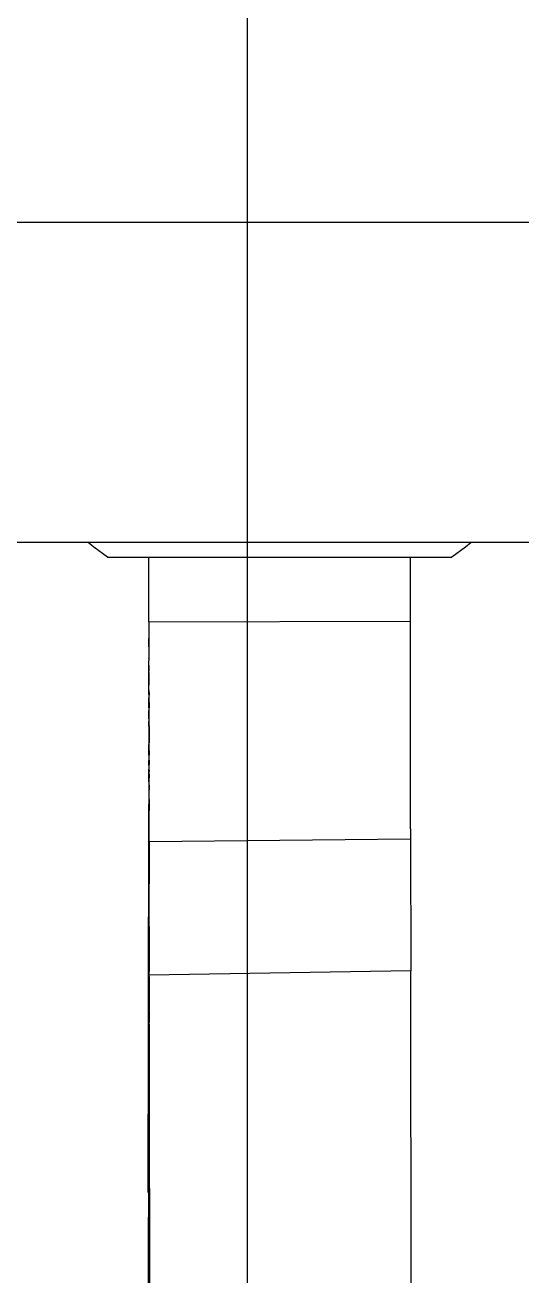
# Model space of a CAD drawing. Extents: x -24961 to 905641, y -154323 to 635957.
# Drawn here: x 394478 to 394727, y -112691 to -112066 of the extents above; entities that cross this region are included whole.
import ezdxf

# ---------------------------------------------------------------- set-up
doc = ezdxf.new("R2010")
doc.units = 0
doc.header["$LTSCALE"] = 1000
doc.header["$MEASUREMENT"] = 0
doc.layers.add('DOTE', color=1, linetype='Continuous')

msp = doc.modelspace()

# ---------------------------------------------------------------- linework, layer by layer
for p, q in [((405628.24, -112164.52), (393688.7, -112164.52)), ((394510.01, -112324.52), (394457.9, -112324.52)), ((394512.88, -112326.97), (394510.01, -112324.52)), ((394701.75, -112324.52), (394510.01, -112324.52)), ((394701.75, -112324.52), (394698.88, -112326.97)), ((396463.19, -112324.52), (394701.75, -112324.52)), ((394519.69, -112331.97), (394512.88, -112326.97)), ((394519.69, -112331.97), (394540.43, -112331.97)), ((394540.42, -112363.18), (394540.43, -112331.97)), ((394540.43, -112331.97), (394671.33, -112331.97)), ((394671.33, -112331.97), (394692.07, -112331.97)), ((394671.33, -112363.89), (394671.33, -112331.97)), ((394698.88, -112326.97), (394692.07, -112331.97)), ((394540.44, -112364.03), (394540.42, -112363.18)), ((394540.44, -112364.26), (394540.42, -112372.12)), ((394540.44, -112364.26), (394671.33, -112363.89)), ((394540.44, -112364.26), (394540.44, -112364.03)), ((394671.4, -112467.77), (394671.33, -112363.89)), ((394540.42, -112372.12), (394540.42, -112372.39)), ((394540.42, -112372.39), (394540.42, -112382.47)), ((394540.45, -112376.83), (394540.42, -112372.39)), ((394540.45, -112376.83), (394540.45, -112383.6)), ((394540.41, -112382.58), (394540.42, -112382.47)), ((394540.41, -112382.58), (394540.42, -112383.6)), ((394671.3, -112381.17), (394671.3, -112381.14)), ((394540.41, -112384.37), (394540.42, -112383.6)), ((394540.42, -112386.19), (394540.41, -112384.37)), ((394540.42, -112383.6), (394540.45, -112383.6)), ((394540.46, -112386.19), (394540.42, -112386.19)), ((394540.42, -112386.19), (394540.42, -112389.01)), ((394540.42, -112389.01), (394540.46, -112389.01)), ((394540.42, -112396.01), (394540.42, -112389.01)), ((394540.45, -112385.6), (394540.45, -112383.6)), ((394540.45, -112385.79), (394540.45, -112385.6)), ((394540.46, -112386.19), (394540.45, -112385.79)), ((394540.45, -112389.62), (394540.46, -112389.01)), ((394540.46, -112389.01), (394540.46, -112386.19)), ((394540.45, -112389.62), (394540.46, -112396.01)), ((394540.41, -112400.46), (394540.4, -112402.21)), ((394540.41, -112400.46), (394540.42, -112396.01)), ((394540.47, -112400.46), (394540.41, -112400.46)), ((394540.42, -112396.01), (394540.46, -112396.01)), ((394540.45, -112396.49), (394540.46, -112396.01)), ((394540.46, -112398.52), (394540.45, -112396.49)), ((394540.46, -112398.52), (394540.47, -112400.46)), ((394540.47, -112400.46), (394540.46, -112401.65)), ((394540.46, -112401.65), (394540.47, -112407.33)), ((394540.42, -112407.33), (394540.4, -112402.21)), ((394540.42, -112407.33), (394540.4, -112414.06)), ((394540.47, -112407.33), (394540.42, -112407.33)), ((394540.46, -112409.55), (394540.47, -112407.33)), ((394540.48, -112414.06), (394540.4, -112414.06)), ((394540.4, -112414.06), (394540.41, -112422.07)), ((394540.46, -112410.99), (394540.46, -112409.55)), ((394540.46, -112412.19), (394540.46, -112410.99)), ((394540.48, -112413.62), (394540.46, -112412.19)), ((394540.46, -112414.12), (394540.48, -112414.06)), ((394540.46, -112416.44), (394540.46, -112414.12)), ((394540.48, -112414.06), (394540.48, -112413.62)), ((394540.46, -112416.44), (394540.47, -112416.52)), ((394540.47, -112416.52), (394540.49, -112424.86)), ((394540.41, -112422.07), (394540.39, -112422.24)), ((394540.39, -112422.24), (394540.4, -112424.86)), ((394540.4, -112424.86), (394540.49, -112424.86)), ((394540.4, -112424.86), (394540.41, -112427.23)), ((394540.41, -112427.23), (394540.43, -112426.19)), ((394540.43, -112426.19), (394540.44, -112425.68)), ((394540.43, -112426.19), (394540.44, -112427.23)), ((394540.44, -112425.68), (394540.49, -112425.67)), ((394540.49, -112425.67), (394540.49, -112424.86)), ((394540.49, -112427.23), (394540.49, -112425.67)), ((394540.4, -112431), (394540.41, -112428.12)), ((394540.4, -112431), (394540.45, -112431)), ((394540.4, -112431), (394540.4, -112436.16)), ((394540.41, -112428.12), (394540.41, -112427.23)), ((394540.44, -112427.23), (394540.41, -112427.23)), ((394540.49, -112427.23), (394540.44, -112427.23)), ((394540.44, -112427.23), (394540.45, -112431)), ((394540.45, -112431), (394540.49, -112431)), ((394540.45, -112431), (394540.47, -112435.64)), ((394540.47, -112435.64), (394540.49, -112431)), ((394540.49, -112428.79), (394540.48, -112430.82)), ((394540.48, -112430.82), (394540.49, -112431)), ((394540.49, -112428.79), (394540.49, -112427.23)), ((394540.4, -112436.16), (394540.37, -112433.66)), ((394540.4, -112439.27), (394540.37, -112439.72)), ((394540.4, -112436.16), (394540.38, -112438.08)), ((394540.4, -112438.53), (394540.38, -112438.08)), ((394540.38, -112444.31), (394540.4, -112439.27)), ((394540.4, -112438.65), (394540.4, -112438.53)), ((394540.4, -112439.27), (394540.4, -112438.65)), ((394540.47, -112437.42), (394540.46, -112437.67)), ((394540.46, -112437.67), (394540.47, -112438.98)), ((394540.47, -112437.42), (394540.47, -112435.64)), ((394540.47, -112438.98), (394540.5, -112438.98)), ((394540.48, -112439.33), (394540.47, -112438.98)), ((394540.48, -112440.52), (394540.48, -112439.33)), ((394540.37, -112439.72), (394540.38, -112444.31)), ((394540.38, -112444.31), (394540.44, -112444.31)), ((394540.38, -112444.31), (394540.4, -112445.91)), ((394540.48, -112440.52), (394540.44, -112444.31)), ((394540.44, -112444.31), (394540.51, -112444.3)), ((394540.44, -112444.31), (394540.44, -112445.91)), ((394540.48, -112444.3), (394540.48, -112440.52)), ((394540.48, -112445.91), (394540.48, -112444.3)), ((394540.39, -112449.08), (394540.37, -112455.61)), ((394540.4, -112445.91), (394540.39, -112449.08)), ((394540.4, -112445.91), (394540.44, -112445.91)), ((394540.44, -112445.91), (394540.51, -112445.91)), ((394540.44, -112445.91), (394540.44, -112457.87)), ((394540.48, -112445.91), (394540.51, -112447.94)), ((394540.49, -112453.19), (394540.5, -112448.26)), ((394540.51, -112447.94), (394540.5, -112448.26)), ((394540.37, -112457.87), (394540.37, -112455.61)), ((394540.37, -112457.87), (394540.44, -112457.87)), ((394540.38, -112461.24), (394540.37, -112457.87)), ((394540.44, -112457.87), (394540.49, -112457.87)), ((394540.44, -112457.87), (394540.45, -112479.07)), ((394540.49, -112453.19), (394540.5, -112457.37)), ((394540.5, -112457.37), (394540.49, -112457.87)), ((394540.49, -112457.87), (394540.52, -112457.87)), ((394540.49, -112457.87), (394540.49, -112458.59)), ((394540.33, -112492.65), (394540.38, -112461.24)), ((394540.37, -112506.35), (394540.38, -112461.24)), ((394540.49, -112461.96), (394540.49, -112458.59)), ((394540.5, -112462.71), (394540.49, -112461.96)), ((394540.52, -112469.21), (394540.5, -112462.71)), ((394540.51, -112474.2), (394540.52, -112469.21)), ((394671.4, -112467.77), (394671.39, -112472.71)), ((394540.51, -112474.2), (394671.39, -112472.71)), ((394540.51, -112474.2), (394540.52, -112479.07)), ((394671.39, -112472.71), (394671.47, -112538.87)), ((394540.45, -112479.07), (394540.42, -112483.34)), ((394540.52, -112479.07), (394540.45, -112479.07)), ((394540.45, -112479.07), (394540.49, -112495.24)), ((394540.52, -112479.07), (394540.49, -112495.24)), ((394540.61, -112540.93), (394540.52, -112479.07)), ((394540.37, -112506.35), (394540.42, -112483.34)), ((394540.02, -112649.69), (394540.33, -112492.65)), ((394540.29, -112530.76), (394540.33, -112492.65)), ((394540.51, -112510.62), (394540.49, -112495.24)), ((394540.33, -112530.75), (394540.37, -112506.35)), ((394540.51, -112516.3), (394540.51, -112510.62)), ((394540.4, -112528.15), (394540.43, -112519.81)), ((394540.43, -112519.81), (394540.47, -112523.93)), ((394540.43, -112519.81), (394540.51, -112519.81)), ((394540.52, -112516.7), (394540.51, -112516.3)), ((394540.52, -112516.7), (394540.51, -112519.81)), ((394540.51, -112519.81), (394540.55, -112519.81)), ((394540.51, -112519.81), (394540.51, -112520.13)), ((394540.51, -112520.13), (394540.51, -112525.97)), ((394540.47, -112523.93), (394540.49, -112535.6)), ((394540.51, -112527.69), (394540.51, -112525.97)), ((394540.2, -112594.06), (394540.29, -112530.76)), ((394540.33, -112530.75), (394540.29, -112530.76)), ((394540.4, -112530.75), (394540.33, -112530.75)), ((394540.33, -112541.67), (394540.33, -112530.75)), ((394540.4, -112530.75), (394540.4, -112528.15)), ((394540.4, -112540.66), (394540.4, -112530.75)), ((394540.52, -112530.75), (394540.44, -112530.75)), ((394540.52, -112530.48), (394540.51, -112527.69)), ((394540.52, -112530.75), (394540.52, -112530.48)), ((394540.53, -112535.6), (394540.52, -112530.75)), ((394540.43, -112535.6), (394540.4, -112540.66)), ((394540.49, -112535.6), (394540.43, -112535.6)), ((394540.48, -112538.97), (394540.43, -112535.6)), ((394540.45, -112539.28), (394540.47, -112539.08)), ((394540.45, -112539.28), (394540.47, -112539.34)), ((394540.46, -112541.67), (394540.47, -112539.34)), ((394540.48, -112538.97), (394540.47, -112539.08)), ((394540.49, -112541.24), (394540.47, -112539.34)), ((394540.49, -112536.64), (394540.48, -112538.97)), ((394540.53, -112538.97), (394540.48, -112538.97)), ((394540.53, -112535.6), (394540.49, -112535.6)), ((394540.49, -112535.6), (394540.49, -112536.64)), ((394540.53, -112535.6), (394540.53, -112538.97)), ((394540.53, -112541.67), (394540.53, -112538.97)), ((394671.47, -112538.87), (394540.61, -112540.93)), ((394671.79, -112724.85), (394671.47, -112538.87)), ((394540.3, -112544), (394540.31, -112542.11)), ((394540.31, -112542.11), (394540.33, -112541.67)), ((394540.31, -112542.11), (394540.33, -112544)), ((394540.4, -112541.67), (394540.33, -112541.67)), ((394540.39, -112544), (394540.33, -112544)), ((394540.33, -112549.23), (394540.33, -112544)), ((394540.37, -112547.27), (394540.39, -112544)), ((394540.39, -112544), (394540.4, -112541.67)), ((394540.46, -112544), (394540.39, -112544)), ((394540.4, -112540.66), (394540.4, -112541.67)), ((394540.46, -112541.67), (394540.4, -112541.67)), ((394540.46, -112541.67), (394540.49, -112541.24)), ((394540.46, -112542.12), (394540.46, -112541.67)), ((394540.53, -112541.67), (394540.46, -112541.67)), ((394540.46, -112542.12), (394540.47, -112542.62)), ((394540.46, -112544), (394540.47, -112542.62)), ((394540.46, -112544.12), (394540.46, -112544)), ((394540.53, -112544), (394540.46, -112544)), ((394540.47, -112544.3), (394540.46, -112544.12)), ((394540.49, -112544), (394540.47, -112542.62)), ((394540.53, -112544.3), (394540.47, -112544.3)), ((394540.5, -112546.68), (394540.49, -112544)), ((394540.53, -112544.3), (394540.5, -112546.68)), ((394540.53, -112541.67), (394540.53, -112544)), ((394540.53, -112544), (394540.53, -112544.3)), ((394540.53, -112544.3), (394540.54, -112549.23)), ((394540.71, -112589.76), (394540.61, -112540.93)), ((394540.33, -112549.23), (394540.37, -112547.27)), ((394540.33, -112556.7), (394540.33, -112549.23)), ((394540.37, -112547.27), (394540.37, -112553.51)), ((394540.4, -112555.67), (394540.45, -112551.57)), ((394540.42, -112550.13), (394540.43, -112550.66)), ((394540.5, -112550.13), (394540.42, -112550.13)), ((394540.43, -112550.66), (394540.44, -112551.35)), ((394540.44, -112551.35), (394540.45, -112551.57)), ((394540.45, -112551.57), (394540.46, -112555.42)), ((394540.49, -112552.02), (394540.5, -112551.97)), ((394540.51, -112552.16), (394540.49, -112552.02)), ((394540.5, -112550.13), (394540.5, -112546.68)), ((394540.5, -112550.13), (394540.54, -112549.23)), ((394540.54, -112550.13), (394540.5, -112550.13)), ((394540.5, -112550.13), (394540.51, -112551.64)), ((394540.5, -112551.97), (394540.51, -112551.64)), ((394540.54, -112551.97), (394540.5, -112551.97)), ((394540.54, -112549.23), (394540.54, -112550.13)), ((394540.54, -112550.13), (394540.54, -112551.97)), ((394540.54, -112551.97), (394540.54, -112553.94)), ((394540.33, -112556.7), (394540.35, -112556.76)), ((394540.34, -112558.51), (394540.35, -112556.76)), ((394540.37, -112553.51), (394540.4, -112555.67)), ((394540.39, -112558.51), (394540.4, -112555.67)), ((394540.46, -112555.66), (394540.4, -112555.67)), ((394540.46, -112555.42), (394540.46, -112555.66)), ((394540.51, -112555.66), (394540.46, -112555.66)), ((394540.46, -112555.66), (394540.49, -112556.17)), ((394540.47, -112558.51), (394540.49, -112558.31)), ((394540.49, -112553.03), (394540.51, -112552.16)), ((394540.5, -112553.09), (394540.49, -112553.03)), ((394540.49, -112553.37), (394540.5, -112553.22)), ((394540.49, -112553.74), (394540.49, -112553.37)), ((394540.49, -112553.74), (394540.51, -112555.2)), ((394540.51, -112556.08), (394540.49, -112556.17)), ((394540.53, -112557.78), (394540.49, -112556.17)), ((394540.49, -112558.31), (394540.51, -112557.99)), ((394540.5, -112553.22), (394540.5, -112553.09)), ((394540.54, -112553.94), (394540.51, -112555.2)), ((394540.51, -112555.2), (394540.51, -112555.66)), ((394540.51, -112555.66), (394540.51, -112556.08)), ((394540.51, -112556.08), (394540.53, -112557.78)), ((394540.53, -112557.78), (394540.51, -112557.99)), ((394540.51, -112557.99), (394540.52, -112558.25)), ((394540.51, -112558.51), (394540.52, -112558.25)), ((394540.37, -112570.99), (394540.39, -112558.51)), ((394540.39, -112558.51), (394540.47, -112558.51)), ((394540.47, -112564.3), (394540.46, -112565.15)), ((394540.47, -112558.51), (394540.47, -112558.56)), ((394540.47, -112558.51), (394540.51, -112558.51)), ((394540.48, -112558.95), (394540.47, -112558.56)), ((394540.48, -112560.48), (394540.47, -112560.7)), ((394540.47, -112560.7), (394540.47, -112564.3)), ((394540.51, -112558.94), (394540.48, -112558.95)), ((394540.48, -112558.95), (394540.49, -112559.82)), ((394540.49, -112559.82), (394540.48, -112560.17)), ((394540.48, -112560.17), (394540.48, -112560.48)), ((394540.51, -112558.94), (394540.51, -112558.51)), ((394540.55, -112562.91), (394540.51, -112558.94)), ((394540.55, -112571.59), (394540.55, -112562.91)), ((394540.46, -112568.43), (394540.44, -112569.66)), ((394540.51, -112569.66), (394540.44, -112569.66)), ((394540.44, -112569.98), (394540.44, -112569.66)), ((394540.45, -112570.49), (394540.44, -112569.98)), ((394540.45, -112570.49), (394540.45, -112571.04)), ((394540.51, -112565.15), (394540.46, -112565.15)), ((394540.47, -112565.21), (394540.46, -112565.15)), ((394540.47, -112565.21), (394540.46, -112565.31)), ((394540.51, -112565.31), (394540.46, -112565.31)), ((394540.47, -112567.91), (394540.46, -112565.31)), ((394540.47, -112567.91), (394540.46, -112568.43)), ((394540.46, -112568.43), (394540.48, -112569.66)), ((394540.48, -112569.66), (394540.49, -112570.25)), ((394540.49, -112570.25), (394540.48, -112570.3)), ((394540.48, -112571.04), (394540.48, -112570.3)), ((394540.29, -112575.62), (394540.31, -112575.42)), ((394540.34, -112576.71), (394540.29, -112575.62)), ((394540.29, -112575.62), (394540.29, -112578.9)), ((394540.3, -112574.68), (394540.33, -112574.44)), ((394540.3, -112574.68), (394540.31, -112575.42)), ((394540.32, -112576.87), (394540.34, -112576.71)), ((394540.44, -112576.87), (394540.32, -112576.87)), ((394540.32, -112576.87), (394540.32, -112577.73)), ((394540.33, -112574.44), (394540.37, -112570.99)), ((394540.34, -112574.68), (394540.44, -112574.68)), ((394540.45, -112571.04), (394540.44, -112573.25)), ((394540.48, -112572.39), (394540.44, -112573.25)), ((394540.44, -112573.25), (394540.44, -112574.68)), ((394540.44, -112574.68), (394540.51, -112574.68)), ((394540.44, -112574.68), (394540.44, -112576.87)), ((394540.44, -112576.87), (394540.45, -112578.73)), ((394540.51, -112576.87), (394540.44, -112576.87)), ((394540.51, -112571.04), (394540.45, -112571.04)), ((394540.47, -112577.34), (394540.48, -112572.39)), ((394540.5, -112571.83), (394540.48, -112571.04)), ((394540.48, -112571.97), (394540.5, -112571.83)), ((394540.48, -112571.97), (394540.48, -112572.39)), ((394540.48, -112572.39), (394540.51, -112572.39)), ((394540.51, -112574.68), (394540.55, -112571.59)), ((394540.51, -112576.87), (394540.51, -112574.68)), ((394540.51, -112577.34), (394540.51, -112576.87)), ((394540.28, -112581.68), (394540.29, -112578.9)), ((394540.29, -112582.6), (394540.28, -112581.68)), ((394540.29, -112582.6), (394540.28, -112583.08)), ((394540.28, -112583.08), (394540.29, -112583.18)), ((394540.29, -112583.18), (394540.28, -112584.54)), ((394540.32, -112578.9), (394540.29, -112578.9)), ((394540.32, -112581.25), (394540.29, -112582.6)), ((394540.48, -112582.6), (394540.29, -112582.6)), ((394540.32, -112577.73), (394540.32, -112578.9)), ((394540.32, -112578.9), (394540.32, -112581.25)), ((394540.45, -112578.9), (394540.32, -112578.9)), ((394540.45, -112578.73), (394540.47, -112577.34)), ((394540.45, -112578.73), (394540.45, -112578.9)), ((394540.45, -112578.9), (394540.46, -112579.43)), ((394540.52, -112578.9), (394540.45, -112578.9)), ((394540.46, -112579.78), (394540.46, -112579.43)), ((394540.46, -112579.78), (394540.52, -112579.78)), ((394540.46, -112579.78), (394540.48, -112581.26)), ((394540.51, -112577.34), (394540.47, -112577.34)), ((394540.47, -112583.85), (394540.5, -112582.64)), ((394540.48, -112581.26), (394540.52, -112579.78)), ((394540.52, -112581.26), (394540.48, -112581.26)), ((394540.48, -112581.26), (394540.48, -112582.6)), ((394540.48, -112582.6), (394540.5, -112582.64)), ((394540.52, -112582.6), (394540.48, -112582.6)), ((394540.5, -112582.64), (394540.5, -112583.85)), ((394540.52, -112578.9), (394540.51, -112577.34)), ((394540.52, -112579.78), (394540.52, -112578.9)), ((394540.28, -112584.54), (394540.29, -112584.72)), ((394540.29, -112584.72), (394540.28, -112585.57)), ((394540.3, -112587), (394540.28, -112585.57)), ((394540.28, -112585.57), (394540.45, -112585.57)), ((394540.29, -112589.64), (394540.3, -112587)), ((394540.31, -112591.32), (394540.29, -112589.64)), ((394540.45, -112585.57), (394540.47, -112583.85)), ((394540.52, -112585.57), (394540.45, -112585.57)), ((394540.45, -112603.73), (394540.45, -112585.57)), ((394540.5, -112583.85), (394540.47, -112583.85)), ((394540.52, -112585.57), (394540.47, -112583.85)), ((394540.5, -112583.85), (394540.52, -112585.57)), ((394540.52, -112585.57), (394540.51, -112585.69)), ((394540.51, -112585.69), (394540.52, -112588.65)), ((394540.54, -112596.37), (394540.52, -112588.65)), ((394540.2, -112594.06), (394540.21, -112597)), ((394540.28, -112596.36), (394540.29, -112592.24)), ((394540.31, -112591.32), (394540.29, -112592.24)), ((394540.58, -112589.84), (394540.58, -112597.23)), ((394540.92, -112759.84), (394540.71, -112589.76)), ((394540.95, -112728.1), (394540.71, -112589.76)), ((394540.21, -112597), (394540.22, -112602.49)), ((394540.24, -112604.32), (394540.26, -112602.18)), ((394540.29, -112600.29), (394540.26, -112602.18)), ((394540.26, -112602.18), (394540.28, -112604.32)), ((394540.28, -112596.36), (394540.29, -112600.29)), ((394540.54, -112596.37), (394540.52, -112602.61)), ((394540.55, -112600.74), (394540.54, -112596.37)), ((394540.55, -112600.74), (394540.58, -112597.23)), ((394540.55, -112600.74), (394540.57, -112601.06)), ((394540.6, -112601.06), (394540.57, -112601.06)), ((394540.59, -112600.74), (394540.58, -112597.23)), ((394540.59, -112600.74), (394540.63, -112600.74)), ((394540.6, -112601.06), (394540.59, -112600.74)), ((394540.63, -112603.73), (394540.6, -112601.06)), ((394540.2, -112603.16), (394540.22, -112602.49)), ((394540.22, -112608.65), (394540.2, -112603.16)), ((394540.2, -112603.16), (394540.24, -112604.32)), ((394540.28, -112604.32), (394540.24, -112604.32)), ((394540.27, -112606.73), (394540.25, -112609.62)), ((394540.28, -112604.32), (394540.27, -112606.73)), ((394540.41, -112604.32), (394540.28, -112604.32)), ((394540.36, -112609.62), (394540.38, -112604.84)), ((394540.41, -112604.32), (394540.38, -112604.84)), ((394540.41, -112604.32), (394540.4, -112603.73)), ((394540.4, -112603.73), (394540.45, -112603.73)), ((394540.42, -112606.97), (394540.41, -112604.32)), ((394540.45, -112604.32), (394540.41, -112604.32)), ((394540.42, -112606.97), (394540.45, -112609.62)), ((394540.45, -112603.73), (394540.52, -112603.73)), ((394540.45, -112604.32), (394540.45, -112603.73)), ((394540.52, -112604.31), (394540.45, -112604.32)), ((394540.45, -112609.62), (394540.45, -112604.32)), ((394540.51, -112609.62), (394540.52, -112604.31)), ((394540.52, -112603.73), (394540.52, -112602.61)), ((394540.52, -112603.73), (394540.63, -112603.73)), ((394540.52, -112604.31), (394540.52, -112603.73)), ((394540.6, -112604.31), (394540.52, -112604.31)), ((394540.6, -112604.31), (394540.63, -112603.73)), ((394540.61, -112607.5), (394540.6, -112604.31)), ((394540.63, -112609.62), (394540.61, -112607.5)), ((394540.22, -112611.63), (394540.22, -112608.65)), ((394540.25, -112609.62), (394540.22, -112611.63)), ((394540.22, -112611.63), (394540.23, -112612.4)), ((394540.23, -112612.4), (394540.26, -112612.53)), ((394540.24, -112613.61), (394540.26, -112613.08)), ((394540.24, -112613.61), (394540.26, -112613.76)), ((394540.35, -112613.61), (394540.24, -112613.61)), ((394540.26, -112611.78), (394540.25, -112609.62)), ((394540.36, -112609.62), (394540.25, -112609.62)), ((394540.26, -112612.53), (394540.26, -112611.78)), ((394540.26, -112613.08), (394540.26, -112612.53)), ((394540.26, -112613.76), (394540.26, -112615.21)), ((394540.32, -112611.78), (394540.36, -112611.78)), ((394540.35, -112613.61), (394540.34, -112618.17)), ((394540.36, -112611.78), (394540.35, -112613.61)), ((394540.45, -112613.61), (394540.35, -112613.61)), ((394540.45, -112609.62), (394540.36, -112609.62)), ((394540.36, -112609.62), (394540.36, -112611.78)), ((394540.36, -112611.78), (394540.45, -112611.77)), ((394540.44, -112614.09), (394540.45, -112613.61)), ((394540.45, -112616.83), (394540.44, -112614.09)), ((394540.45, -112611.77), (394540.45, -112609.62)), ((394540.51, -112609.62), (394540.45, -112609.62)), ((394540.45, -112613.61), (394540.45, -112611.77)), ((394540.45, -112611.77), (394540.51, -112611.77)), ((394540.5, -112613.61), (394540.45, -112613.61)), ((394540.5, -112613.61), (394540.48, -112617.88)), ((394540.51, -112612.89), (394540.5, -112613.61)), ((394540.64, -112613.6), (394540.5, -112613.61)), ((394540.51, -112611.77), (394540.51, -112609.62)), ((394540.63, -112609.62), (394540.51, -112609.62)), ((394540.51, -112612.89), (394540.51, -112611.77)), ((394540.51, -112611.77), (394540.64, -112611.77)), ((394540.64, -112611.77), (394540.63, -112609.62)), ((394540.64, -112613.6), (394540.64, -112611.77)), ((394540.64, -112617.88), (394540.64, -112613.6)), ((394540.24, -112618.17), (394540.05, -112739.75)), ((394540.23, -112616.15), (394540.26, -112615.21)), ((394540.26, -112616.58), (394540.23, -112616.15)), ((394540.26, -112617.56), (394540.24, -112618.17)), ((394540.34, -112618.17), (394540.24, -112618.17)), ((394540.26, -112615.21), (394540.26, -112616.58)), ((394540.26, -112616.58), (394540.26, -112617.56)), ((394540.3, -112641.9), (394540.34, -112618.17)), ((394540.64, -112618.17), (394540.34, -112618.17)), ((394540.48, -112617.88), (394540.45, -112616.83)), ((394540.48, -112617.88), (394540.64, -112617.88)), ((394540.63, -112670.46), (394540.64, -112618.17)), ((394540.64, -112618.17), (394540.64, -112617.88)), ((394540.3, -112641.9), (394540.3, -112665.6)), ((394540.3, -112665.6), (394540.38, -112685.72)), ((394540.63, -112670.46), (394540.58, -112688.69)), ((394540.36, -112695.23), (394540.38, -112685.72)), ((394540.38, -112685.72), (394540.48, -112693.94)), ((394540.48, -112693.94), (394540.58, -112688.69))]:
    msp.add_line(p, q)
at = {"layer": 'DOTE'}
msp.add_line((394589.73, -120690.51), (394589.73, -97435.01), dxfattribs=at)

doc.saveas('drawing.dxf')
